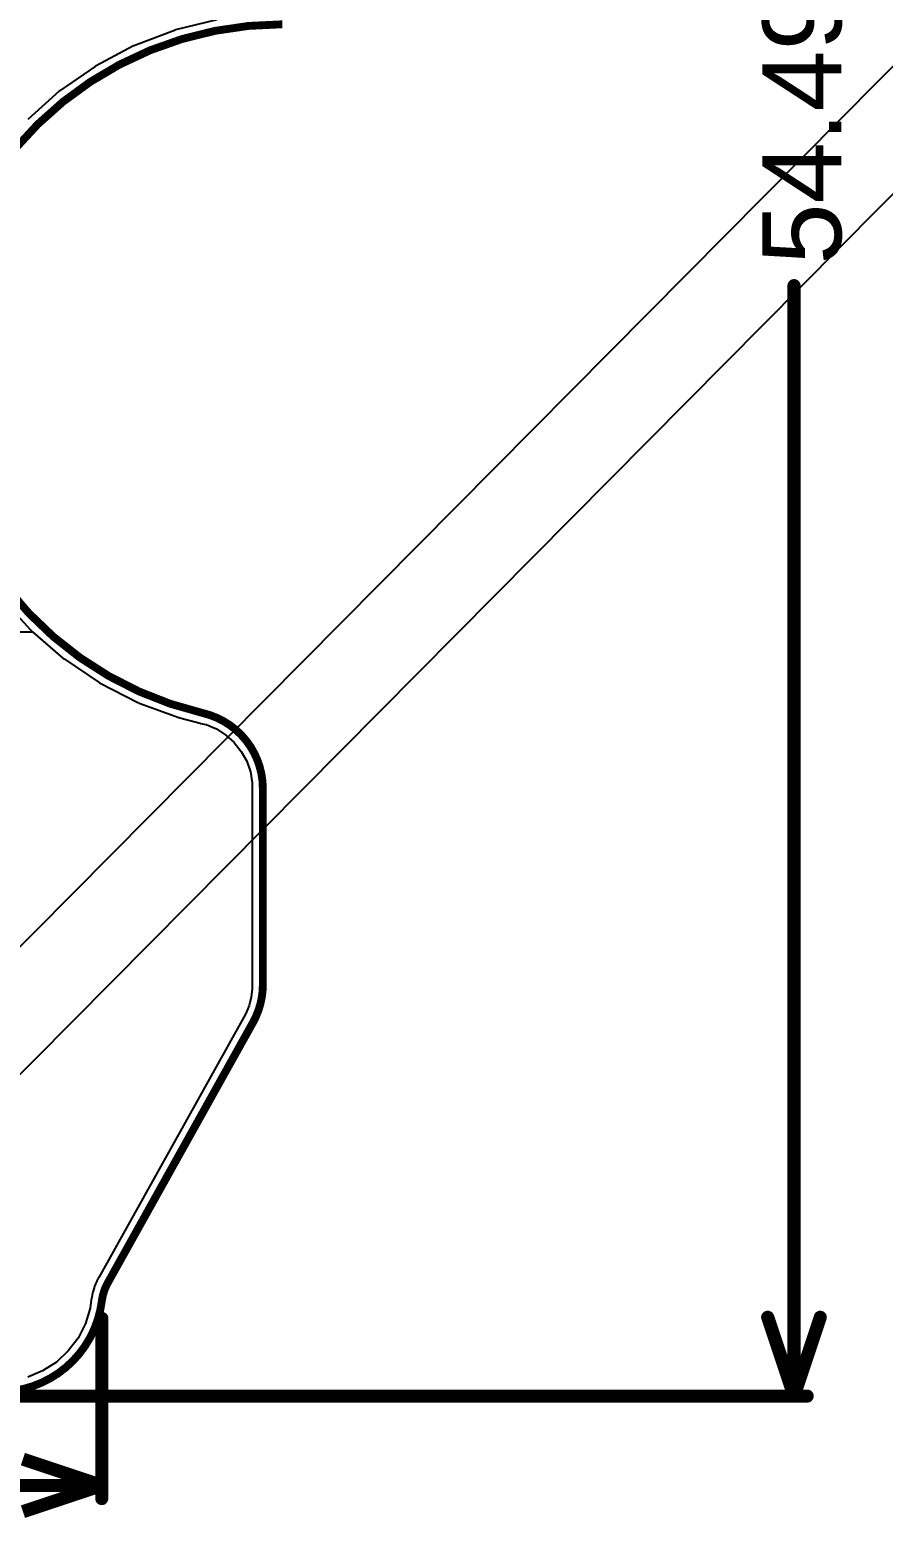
# Model space of a CAD drawing. Header units: millimetres. Extents: x -3 to 5381, y -54 to 5355.
# Drawn here: x 31.95 to 48.44, y -53.85 to -25.06 of the extents above; entities that cross this region are included whole.
import ezdxf

# ---------------------------------------------------------------- set-up
doc = ezdxf.new("R2010")
doc.units = ezdxf.units.MM
for name, color, linetype in [('BottomLayer', 5, 'Continuous'), ('Mechanical1', 6, 'Continuous'), ('Mechanical2', 216, 'Continuous'), ('TopLayer', 1, 'Continuous'), ('TopSolder', 216, 'Continuous')]:
    doc.layers.add(name, color=color, linetype=linetype)
doc.styles.add('Arial', font='', dxfattribs={"height": 0.2})
doc.styles.get('Arial').set_extended_font_data('Arial')

# ---------------------------------------------------------------- blocks, each defined once
blk = doc.blocks.new('TL3340AF160QG_19')
at = {"layer": 'TopSolder'}
for p in [(-0.772, 1.953), (1.678, 1.953)]:
    blk.add_line(p, (5351.791, 5403.181), dxfattribs=at)

msp = doc.modelspace()

# ---------------------------------------------------------------- linework, layer by layer
at = {"layer": 'BottomLayer'}
for p, q in [((35.56, -24.87), (34.765, -25.066)), ((34.741, -25.074), (33.977, -25.365)), ((34.754, -25.072), (34.741, -25.074)), ((34.765, -25.066), (34.754, -25.072)), ((33.954, -25.375), (33.23, -25.757)), ((33.966, -25.372), (33.954, -25.375)), ((33.977, -25.365), (33.966, -25.372)), ((33.209, -25.77), (32.537, -26.236)), ((33.22, -25.765), (33.209, -25.77)), ((33.23, -25.757), (33.22, -25.765)), ((32.517, -26.252), (31.906, -26.796)), ((32.528, -26.245), (32.517, -26.252)), ((32.537, -26.236), (32.528, -26.245)), ((31.404, -36.054), (31.952, -36.662)), ((31.952, -36.662), (31.962, -36.669)), ((31.962, -36.669), (31.97, -36.679)), ((31.97, -36.679), (32.588, -37.216)), ((32.588, -37.216), (32.599, -37.222)), ((32.599, -37.222), (32.608, -37.231)), ((32.608, -37.231), (33.286, -37.689)), ((33.286, -37.689), (33.297, -37.693)), ((33.297, -37.693), (33.307, -37.701)), ((33.307, -37.701), (34.036, -38.074)), ((34.036, -38.074), (34.048, -38.077)), ((34.048, -38.077), (34.059, -38.084)), ((34.059, -38.084), (34.827, -38.365)), ((34.827, -38.365), (34.837, -38.366)), ((34.837, -38.366), (34.845, -38.371)), ((34.845, -38.371), (35.241, -38.476)), ((35.241, -38.476), (35.244, -38.476)), ((35.244, -38.476), (35.247, -38.477)), ((35.247, -38.477), (35.353, -38.502)), ((35.353, -38.502), (35.553, -38.586)), ((35.553, -38.586), (35.737, -38.703)), ((35.737, -38.703), (35.899, -38.849)), ((35.899, -38.849), (36.034, -39.019)), ((36.034, -39.019), (36.139, -39.21)), ((36.139, -39.21), (36.211, -39.416)), ((36.211, -39.416), (36.247, -39.63)), ((36.247, -39.63), (36.247, -39.739)), ((36.247, -39.739), (36.247, -43.612)), ((36.247, -43.612), (36.226, -43.776)), ((36.185, -43.935), (36.124, -44.088)), ((36.226, -43.776), (36.185, -43.935)), ((36.083, -44.161), (33.279, -49.194)), ((36.124, -44.088), (36.083, -44.161)), ((36.083, -44.161), (36.083, -44.161)), ((33.264, -49.221), (33.244, -49.26)), ((33.266, -49.218), (33.264, -49.221)), ((33.267, -49.215), (33.266, -49.218)), ((33.278, -49.196), (33.267, -49.215)), ((33.279, -49.194), (33.278, -49.195)), ((33.278, -49.195), (33.278, -49.196)), ((33.161, -49.495), (33.143, -49.58)), ((33.164, -49.487), (33.161, -49.495)), ((33.165, -49.478), (33.164, -49.487)), ((33.19, -49.394), (33.165, -49.478)), ((33.193, -49.389), (33.19, -49.394)), ((33.201, -49.363), (33.193, -49.383)), ((33.193, -49.383), (33.193, -49.389)), ((33.203, -49.36), (33.201, -49.363)), ((33.219, -49.316), (33.203, -49.357)), ((33.203, -49.357), (33.203, -49.36)), ((33.222, -49.312), (33.219, -49.316)), ((33.223, -49.308), (33.222, -49.312)), ((33.241, -49.268), (33.223, -49.308)), ((33.243, -49.264), (33.241, -49.268)), ((33.244, -49.26), (33.243, -49.264)), ((33.116, -49.786), (33.023, -50.086)), ((33.136, -49.63), (33.116, -49.786)), ((33.141, -49.593), (33.136, -49.627)), ((33.136, -49.627), (33.136, -49.628)), ((33.136, -49.628), (33.136, -49.63)), ((33.143, -49.587), (33.141, -49.593)), ((33.143, -49.58), (33.143, -49.587)), ((33.023, -50.086), (32.88, -50.366)), ((32.88, -50.366), (32.69, -50.616)), ((32.69, -50.616), (32.46, -50.83)), ((32.46, -50.83), (32.195, -51)), ((32.195, -51), (31.906, -51.122))]:
    msp.add_line(p, q, dxfattribs=at)
at = {"layer": 'Mechanical1', "const_width": 0.254}
for points in [[(46.718, -51.489), (46.718, -30.011)], [(33.338, -53.471), (33.338, -49.986)], [(46.21, -49.965), (46.718, -51.489)], [(46.718, -51.489), (47.226, -49.965)], [(29.115, -51.489), (46.972, -51.489)], [(31.814, -52.709), (33.338, -53.217)], [(24.249, -53.217), (33.338, -53.217)], [(31.814, -53.725), (33.338, -53.217)]]:
    msp.add_lwpolyline(points, dxfattribs=at)
at = {"layer": 'Mechanical1', "const_width": 0.127}
for points in [[(46.654, -30.011, 1), (46.781, -30.011, 1)], [(33.275, -49.986, 1), (33.402, -49.986, 1)], [(46.146, -49.965, 1), (46.273, -49.965, 1)], [(47.162, -49.965, 1), (47.289, -49.965, 1)], [(46.654, -51.489, 1), (46.781, -51.489, 1)], [(46.654, -51.489, 1), (46.781, -51.489, 1)], [(46.654, -51.489, 1), (46.781, -51.489, 1)], [(46.908, -51.489, 1), (47.035, -51.489, 1)], [(33.275, -53.217, 1), (33.402, -53.217, 1)], [(33.275, -53.217, 1), (33.402, -53.217, 1)], [(33.275, -53.217, 1), (33.402, -53.217, 1)], [(33.275, -53.471, 1), (33.402, -53.471, 1)]]:
    msp.add_lwpolyline(points, format="xyb", close=True, dxfattribs=at)
at = {"layer": 'Mechanical2', "const_width": 0.152}
for points in [[(35.293, -38.279, -0.891253), (36.83, -24.956)], [(35.293, -38.279, -0.348432), (36.451, -39.739)], [(36.451, -43.53, -0.127786), (36.262, -44.26)], [(33.385, -49.453, -0.043661), (33.457, -49.294)], [(33.338, -49.655, -0.36397), (31.453, -51.404)]]:
    msp.add_lwpolyline(points, format="xyb", dxfattribs=at)
at = {"layer": 'Mechanical2', "const_width": 0.0762}
for points in [[(35.255, -38.279, 1), (35.331, -38.279, 1)], [(35.255, -38.279, 1), (35.331, -38.279, 1)], [(36.413, -39.739, 1), (36.489, -39.739, 1)], [(36.413, -39.739, 1), (36.489, -39.739, 1)], [(36.413, -43.53, 1), (36.489, -43.53, 1)], [(36.413, -43.53, 1), (36.489, -43.53, 1)], [(36.223, -44.26, 1), (36.3, -44.26, 1)], [(36.223, -44.26, 1), (36.3, -44.26, 1)], [(33.419, -49.294, 1), (33.495, -49.294, 1)], [(33.419, -49.294, 1), (33.495, -49.294, 1)], [(33.322, -49.536, 1), (33.398, -49.536, 1)], [(33.322, -49.536, 1), (33.398, -49.536, 1)], [(33.347, -49.453, 1), (33.423, -49.453, 1)], [(33.347, -49.453, 1), (33.423, -49.453, 1)], [(33.3, -49.655, 1), (33.376, -49.655, 1)], [(33.3, -49.655, 1), (33.376, -49.655, 1)], [(33.305, -49.621, 1), (33.381, -49.621, 1)], [(33.305, -49.621, 1), (33.381, -49.621, 1)]]:
    msp.add_lwpolyline(points, format="xyb", close=True, dxfattribs=at)
at = {"layer": 'Mechanical2', "const_width": 0.152}
for points in [[(36.451, -43.53), (36.451, -39.739)], [(33.457, -49.294), (36.262, -44.26)], [(33.343, -49.621), (33.36, -49.536)], [(33.36, -49.536), (33.385, -49.453)], [(33.338, -49.655), (33.343, -49.621)]]:
    msp.add_lwpolyline(points, dxfattribs=at)
at = {"layer": 'TopLayer'}
for p, q in [((22.676, -36.707), (32.002, -36.707)), ((32.002, -36.707), (32.588, -37.216)), ((32.588, -37.216), (32.599, -37.222)), ((32.599, -37.222), (32.608, -37.231)), ((32.608, -37.231), (33.286, -37.689)), ((33.286, -37.689), (33.297, -37.693)), ((33.297, -37.693), (33.307, -37.701)), ((33.307, -37.701), (34.036, -38.074)), ((34.036, -38.074), (34.048, -38.077)), ((34.048, -38.077), (34.059, -38.084)), ((34.059, -38.084), (34.827, -38.365)), ((34.827, -38.365), (34.837, -38.366)), ((34.837, -38.366), (34.845, -38.371)), ((34.845, -38.371), (35.241, -38.476)), ((35.241, -38.476), (35.244, -38.476)), ((35.244, -38.476), (35.247, -38.477)), ((35.247, -38.477), (35.353, -38.502)), ((35.353, -38.502), (35.553, -38.586)), ((35.553, -38.586), (35.737, -38.703)), ((35.737, -38.703), (35.899, -38.849)), ((35.899, -38.849), (36.034, -39.019)), ((36.034, -39.019), (36.139, -39.21)), ((36.139, -39.21), (36.211, -39.416)), ((36.211, -39.416), (36.247, -39.63)), ((36.247, -39.63), (36.247, -39.739)), ((36.247, -39.739), (36.247, -43.612)), ((36.247, -43.612), (36.226, -43.776)), ((36.185, -43.935), (36.124, -44.088)), ((36.226, -43.776), (36.185, -43.935)), ((36.083, -44.161), (33.279, -49.194)), ((36.124, -44.088), (36.083, -44.161)), ((36.083, -44.161), (36.083, -44.161)), ((33.264, -49.221), (33.244, -49.26)), ((33.266, -49.218), (33.264, -49.221)), ((33.267, -49.215), (33.266, -49.218)), ((33.278, -49.196), (33.267, -49.215)), ((33.279, -49.194), (33.278, -49.195)), ((33.278, -49.195), (33.278, -49.196)), ((33.161, -49.495), (33.143, -49.58)), ((33.164, -49.487), (33.161, -49.495)), ((33.165, -49.478), (33.164, -49.487)), ((33.19, -49.394), (33.165, -49.478)), ((33.193, -49.389), (33.19, -49.394)), ((33.201, -49.363), (33.193, -49.383)), ((33.193, -49.383), (33.193, -49.389)), ((33.203, -49.36), (33.201, -49.363)), ((33.219, -49.316), (33.203, -49.357)), ((33.203, -49.357), (33.203, -49.36)), ((33.222, -49.312), (33.219, -49.316)), ((33.223, -49.308), (33.222, -49.312)), ((33.241, -49.268), (33.223, -49.308)), ((33.243, -49.264), (33.241, -49.268)), ((33.244, -49.26), (33.243, -49.264)), ((33.116, -49.786), (33.023, -50.086)), ((33.136, -49.63), (33.116, -49.786)), ((33.141, -49.593), (33.136, -49.627)), ((33.136, -49.627), (33.136, -49.628)), ((33.136, -49.628), (33.136, -49.63)), ((33.143, -49.587), (33.141, -49.593)), ((33.143, -49.58), (33.143, -49.587)), ((33.023, -50.086), (32.88, -50.366)), ((32.88, -50.366), (32.69, -50.616)), ((32.69, -50.616), (32.46, -50.83)), ((32.46, -50.83), (32.195, -51)), ((32.195, -51), (31.906, -51.122))]:
    msp.add_line(p, q, dxfattribs=at)

# ---------------------------------------------------------------- block references
msp.add_blockref('TL3340AF160QG_19', (28.989, -48.319))

# ---------------------------------------------------------------- texts
at = {"layer": 'Mechanical1', "style": 'Arial'}
msp.add_text('54.49mm', height=1.524, rotation=90, dxfattribs=at).set_placement((47.632, -29.604))

doc.saveas('drawing.dxf')
